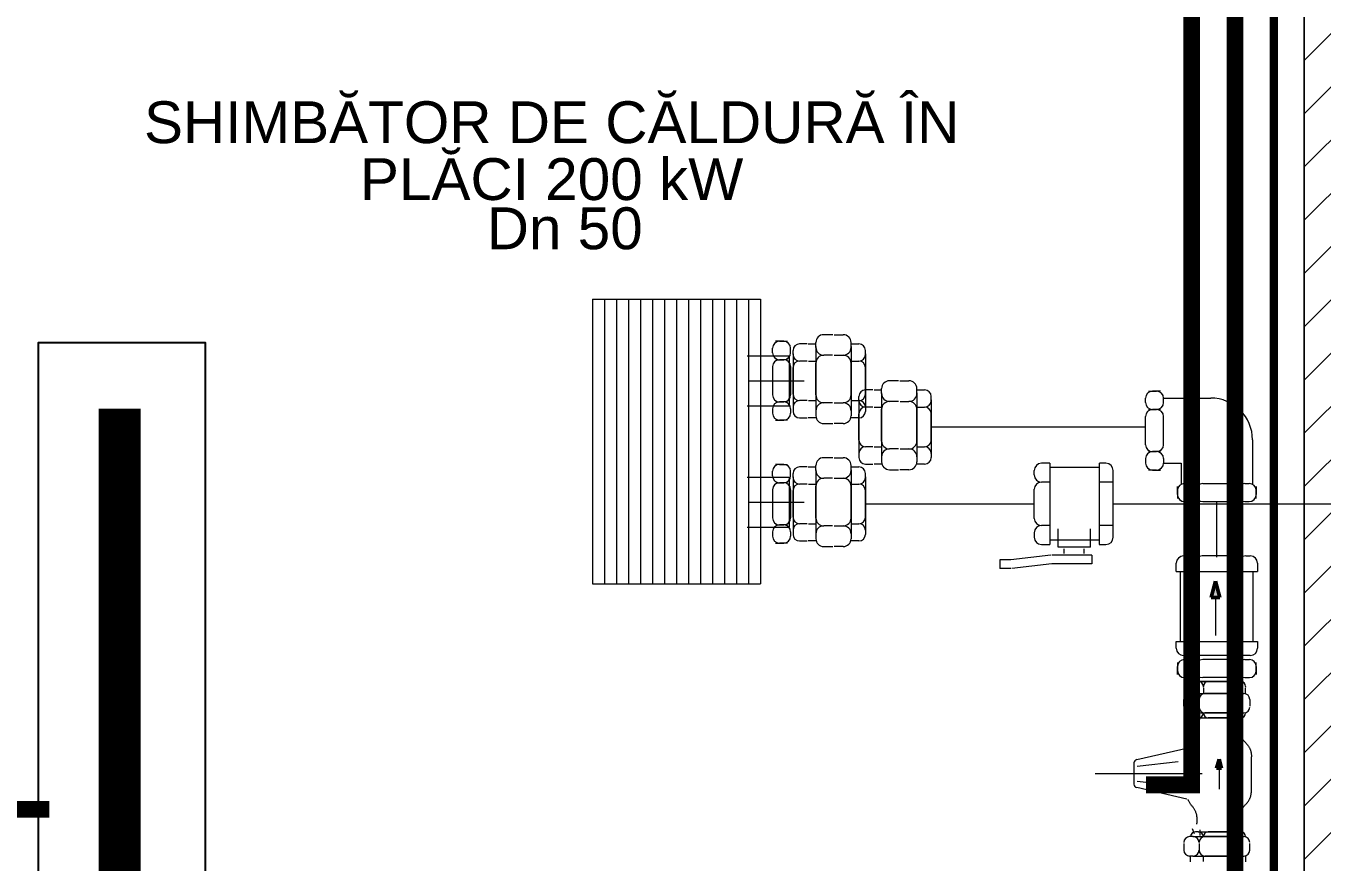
# Model space of a CAD drawing. Header units: millimetres. Extents: x 1322820 to 1391563, y 1051909 to 1098256.
# Drawn here: x 1349902 to 1351450, y 1081515 to 1082514 of the extents above; entities that cross this region are included whole.
import ezdxf

# ---------------------------------------------------------------- set-up
doc = ezdxf.new("R2010")
doc.units = ezdxf.units.MM
doc.header["$MEASUREMENT"] = 0
for name, pattern in [('DUBLU_INTRERUPT', [1.093612, 0.529167, -0.211667, 0.141111, -0.211667]), ('Linie de axa (2)', [17025.055165, 8960.555286, -4480.277643, 0, -3584.222236]), ('R (4)', [10414, 5080, -2540, 254, -2540])]:
    doc.linetypes.add(name, pattern=pattern)
doc.layers.get('0').update_dxf_attribs({"true_color": 0x787878})
for name, color, linetype, lineweight in [('calorifere_Pen_No__1', 250, 'Continuous', 13), ('CENTRALA TERMICA_Pen_No__21', 252, 'Continuous', 5), ('Circuite', 7, 'Continuous', 25)]:
    doc.layers.add(name, color=color, linetype=linetype, lineweight=lineweight)
for name, color, linetype in [('Circuit echipo', 7, 'Continuous'), ('circuite iluminat normal', 7, 'Continuous'), ('circuite iluminat vitali', 1, 'Continuous')]:
    doc.layers.add(name, color=color, linetype=linetype)
doc.layers.add('instalatii - echipamente', color=7, linetype='Continuous', true_color=0x787878)
doc.layers.add('New_rezistenta - pereti de rezistenta', color=7, linetype='Continuous', true_color=0x787878)
for name, color, linetype, lineweight, true_color in [('instalatii - echipamente_Pen_No__1', 7, 'Continuous', 13, 0x787878), ('instalatii - echipamente_Pen_No__41', 7, 'Continuous', 50, 0x787878), ('New_arhitectura - suprafete DTAC_Pen_No__14', 7, 'Continuous', 18, 0x787878), ('New_instalatii - echipamente_Pen_No__1', 7, 'Continuous', 13, 0x787878), ('New_rezistenta - pereti de rezistenta_Pen_No__21', 7, 'Continuous', 20, 0x787878)]:
    doc.layers.add(name, color=color, linetype=linetype, lineweight=lineweight, true_color=true_color)
doc.styles.add('GENERATED_STYLE_3', font='ariali.ttf')
doc.linetypes.add('2_ - 1_100', pattern='A,0,[3,A.39 PLAN MOBILARE - PLAN TERASA1.Shx,S=4.761905,R=0,X=0,Y=4.49293e-16],-600,0', length=600)

# ---------------------------------------------------------------- blocks, each defined once
blk = doc.blocks.new('Wall_17_1', base_point=(1351428.5, 1078980.6))
at = {"layer": 'New_rezistenta - pereti de rezistenta', "linetype": 'Continuous', "lineweight": 0, "true_color": 0x000000}
h = blk.add_hatch(dxfattribs=at)
h.set_pattern_fill('BETON_ARMAT_0001', color=18, style=0, pattern_type=2)
h.set_pattern_definition([(45, (1356235.236, 1078942.57), (-31.8198, 31.8198), [])])
h.paths.add_polyline_path([(1351428.5, 1083520.6), (1351428.5, 1078980.6), (1351678.5, 1078980.6), (1351678.5, 1083520.6)])
at = {"layer": 'New_rezistenta - pereti de rezistenta_Pen_No__21', "color": 7, "linetype": 'Continuous', "lineweight": 20, "flags": 128}
blk.add_lwpolyline([(1351428.5, 1083520.6), (1351428.5, 1078980.6)], dxfattribs=at)
blk = doc.blocks.new('Line_8_1', base_point=(1351326.9, 1081637.9))
at = {"layer": 'instalatii - echipamente', "linetype": 'Continuous', "lineweight": 0, "true_color": 0x000000}
blk.add_hatch(color=18, dxfattribs=at).paths.add_polyline_path([(1351326.9, 1081637.9), (1351324, 1081627.2), (1351329.8, 1081627.2)])
at = {"layer": 'instalatii - echipamente_Pen_No__1', "color": 7, "linetype": 'Linie de axa (2)', "lineweight": 13}
blk.add_line((1351326.9, 1081627.2), (1351326.9, 1081602.1), dxfattribs=at)
at = {"layer": 'instalatii - echipamente_Pen_No__41', "color": 7, "linetype": 'Continuous', "lineweight": 50}
for p, q in [((1351326.9, 1081637.9), (1351324, 1081627.2)), ((1351326.9, 1081637.9), (1351329.8, 1081627.2)), ((1351329.8, 1081627.2), (1351324, 1081627.2))]:
    blk.add_line(p, q, dxfattribs=at)
blk = doc.blocks.new('Line_9_1', base_point=(1351322.7, 1081850.3))
at = {"layer": 'instalatii - echipamente', "linetype": 'Continuous', "lineweight": 0, "true_color": 0x000000}
blk.add_hatch(color=18, dxfattribs=at).paths.add_polyline_path([(1351322.7, 1081850.3), (1351317.5, 1081830.9), (1351327.9, 1081830.9)])
at = {"layer": 'instalatii - echipamente_Pen_No__1', "color": 7, "linetype": 'Linie de axa (2)', "lineweight": 13}
blk.add_line((1351322.7, 1081830.9), (1351322.7, 1081785.3), dxfattribs=at)
at = {"layer": 'instalatii - echipamente_Pen_No__41', "color": 7, "linetype": 'Continuous', "lineweight": 50}
for p, q in [((1351322.7, 1081850.3), (1351317.5, 1081830.9)), ((1351322.7, 1081850.3), (1351327.9, 1081830.9)), ((1351327.9, 1081830.9), (1351317.5, 1081830.9))]:
    blk.add_line(p, q, dxfattribs=at)
blk = doc.blocks.new('terasa')
at = {"layer": 'instalatii - echipamente_Pen_No__1', "linetype": 'Continuous', "lineweight": 13}
for p, q in [((1350578.502, 1082187.375), (1350578.502, 1081847.375)), ((1350578.502, 1082187.375), (1350779.088, 1082187.375)), ((1350592.829, 1082187.375), (1350592.829, 1081847.375)), ((1350607.157, 1082187.375), (1350607.157, 1081847.375)), ((1350621.484, 1082187.375), (1350621.484, 1081847.375)), ((1350635.812, 1082187.375), (1350635.812, 1081847.375)), ((1350650.139, 1082187.375), (1350650.139, 1081847.375)), ((1350664.467, 1082187.375), (1350664.467, 1081847.375)), ((1350678.795, 1082187.375), (1350678.795, 1081847.375)), ((1350693.122, 1082187.375), (1350693.122, 1081847.375)), ((1350707.45, 1082187.375), (1350707.45, 1081847.375)), ((1350721.777, 1082187.375), (1350721.777, 1081847.375)), ((1350736.105, 1082187.375), (1350736.105, 1081847.375)), ((1350750.432, 1082187.375), (1350750.432, 1081847.375)), ((1350764.76, 1082187.375), (1350764.76, 1081847.375)), ((1350779.088, 1082187.375), (1350779.088, 1081847.375)), ((1350806.759, 1082137.033), (1350797.15, 1082137.033)), ((1350801.857, 1082137.033), (1350811.467, 1082137.033)), ((1350834.788, 1082134.003), (1350825.76, 1082134.003)), ((1350836.118, 1082134.003), (1350845.147, 1082134.003)), ((1350845.192, 1082129.774), (1350845.192, 1082135.592)), ((1350865.417, 1082144.982), (1350854.583, 1082144.982)), ((1350867.013, 1082144.982), (1350877.847, 1082144.982)), ((1350887.237, 1082129.774), (1350887.237, 1082135.592)), ((1350887.528, 1082134.003), (1350896.557, 1082134.003)), ((1350763.133, 1082119.875), (1350813.133, 1082119.875)), ((1350793.529, 1082123.41), (1350793.529, 1082128.705)), ((1350813.133, 1082119.875), (1350813.133, 1082059.875)), ((1350815.087, 1082123.41), (1350815.087, 1082128.705)), ((1350817.935, 1082121.33), (1350817.935, 1082126.178)), ((1350817.935, 1082122.059), (1350817.935, 1082057.692)), ((1350845.192, 1082130.648), (1350845.192, 1082053.408)), ((1350865.267, 1082120.384), (1350854.583, 1082120.384)), ((1350867.163, 1082120.384), (1350877.847, 1082120.384)), ((1350887.237, 1082130.648), (1350887.237, 1082053.408)), ((1350904.382, 1082121.33), (1350904.382, 1082126.178)), ((1350904.382, 1082122.059), (1350904.382, 1082057.692)), ((1350793.529, 1082106.754), (1350793.529, 1082072.997)), ((1350797.283, 1082115.082), (1350806.759, 1082115.082)), ((1350811.333, 1082115.082), (1350801.857, 1082115.082)), ((1350815.087, 1082106.754), (1350815.087, 1082072.997)), ((1350817.935, 1082073.964), (1350817.935, 1082105.68)), ((1350834.663, 1082113.505), (1350825.76, 1082113.505)), ((1350836.243, 1082113.505), (1350845.147, 1082113.505)), ((1350845.192, 1082072.935), (1350845.192, 1082110.994)), ((1350887.237, 1082072.935), (1350887.237, 1082110.994)), ((1350887.653, 1082113.505), (1350896.557, 1082113.505)), ((1350904.382, 1082073.964), (1350904.382, 1082105.68)), ((1350944.038, 1082089.853), (1350933.204, 1082089.853)), ((1350945.635, 1082089.853), (1350956.469, 1082089.853)), ((1350896.557, 1082066.202), (1350896.557, 1082071.05)), ((1350913.41, 1082078.875), (1350904.382, 1082078.875)), ((1350914.74, 1082078.875), (1350923.769, 1082078.875)), ((1350923.814, 1082074.646), (1350923.814, 1082080.463)), ((1350923.814, 1082075.52), (1350923.814, 1081998.28)), ((1350965.859, 1082074.646), (1350965.859, 1082080.463)), ((1350965.859, 1082075.52), (1350965.859, 1081998.28)), ((1350966.15, 1082078.875), (1350975.179, 1082078.875)), ((1350983.004, 1082066.202), (1350983.004, 1082071.05)), ((1351242.651, 1082077.428), (1351252.26, 1082077.428)), ((1351256.968, 1082077.428), (1351247.359, 1082077.428)), ((1350763.133, 1082059.875), (1350813.133, 1082059.875)), ((1350793.529, 1082056.34), (1350793.529, 1082051.181)), ((1350797.283, 1082064.669), (1350806.759, 1082064.669)), ((1350811.333, 1082064.669), (1350801.857, 1082064.669)), ((1350815.087, 1082056.34), (1350815.087, 1082051.181)), ((1350817.935, 1082058.314), (1350817.935, 1082053.34)), ((1350834.663, 1082066.139), (1350825.76, 1082066.139)), ((1350836.243, 1082066.139), (1350845.147, 1082066.139)), ((1350865.267, 1082063.545), (1350854.583, 1082063.545)), ((1350867.163, 1082063.545), (1350877.847, 1082063.545)), ((1350887.653, 1082066.139), (1350896.557, 1082066.139)), ((1350896.557, 1082066.93), (1350896.557, 1082002.563)), ((1350913.285, 1082058.377), (1350904.382, 1082058.377)), ((1350904.382, 1082058.314), (1350904.382, 1082053.34)), ((1350914.865, 1082058.377), (1350923.769, 1082058.377)), ((1350923.814, 1082017.807), (1350923.814, 1082055.866)), ((1350943.888, 1082065.256), (1350933.204, 1082065.256)), ((1350945.785, 1082065.256), (1350956.469, 1082065.256)), ((1350965.859, 1082017.807), (1350965.859, 1082055.866)), ((1350966.275, 1082058.377), (1350975.179, 1082058.377)), ((1350983.004, 1082066.93), (1350983.004, 1082002.563)), ((1351239.03, 1082063.94), (1351239.03, 1082069.099)), ((1351242.784, 1082055.611), (1351252.26, 1082055.611)), ((1351256.835, 1082055.611), (1351247.359, 1082055.611)), ((1351260.589, 1082063.94), (1351260.589, 1082069.099)), ((1350797.15, 1082042.852), (1350806.759, 1082042.852)), ((1350811.467, 1082042.852), (1350801.857, 1082042.852)), ((1350825.76, 1082045.515), (1350834.788, 1082045.515)), ((1350845.147, 1082045.515), (1350836.118, 1082045.515)), ((1350845.192, 1082054.155), (1350845.192, 1082048.186)), ((1350887.237, 1082054.155), (1350887.237, 1082048.186)), ((1350896.557, 1082045.515), (1350887.528, 1082045.515)), ((1350896.557, 1082018.836), (1350896.557, 1082050.552)), ((1350983.004, 1082018.836), (1350983.004, 1082050.552)), ((1351239.03, 1082013.526), (1351239.03, 1082047.283)), ((1351260.589, 1082013.526), (1351260.589, 1082047.283)), ((1350854.583, 1082038.796), (1350865.417, 1082038.796)), ((1350877.847, 1082038.796), (1350867.013, 1082038.796)), ((1350913.285, 1082011.011), (1350904.382, 1082011.011)), ((1350914.865, 1082011.011), (1350923.769, 1082011.011)), ((1350966.275, 1082011.011), (1350975.179, 1082011.011)), ((1350865.417, 1081997.968), (1350854.583, 1081997.968)), ((1350867.013, 1081997.968), (1350877.847, 1081997.968)), ((1350896.557, 1082003.186), (1350896.557, 1081998.212)), ((1350923.814, 1081999.027), (1350923.814, 1081993.058)), ((1350943.888, 1082008.417), (1350933.204, 1082008.417)), ((1350945.785, 1082008.417), (1350956.469, 1082008.417)), ((1350965.859, 1081999.027), (1350965.859, 1081993.058)), ((1350983.004, 1082003.186), (1350983.004, 1081998.212)), ((1351239.03, 1081996.869), (1351239.03, 1081991.575)), ((1351242.784, 1082005.198), (1351252.26, 1082005.198)), ((1351256.835, 1082005.198), (1351247.359, 1082005.198)), ((1351260.589, 1081996.869), (1351260.589, 1081991.575)), ((1350793.529, 1081976.397), (1350793.529, 1081981.691)), ((1350806.759, 1081990.02), (1350797.15, 1081990.02)), ((1350801.857, 1081990.02), (1350811.467, 1081990.02)), ((1350815.087, 1081976.397), (1350815.087, 1081981.691)), ((1350817.935, 1081974.317), (1350817.935, 1081979.165)), ((1350834.788, 1081986.99), (1350825.76, 1081986.99)), ((1350836.118, 1081986.99), (1350845.147, 1081986.99)), ((1350845.192, 1081982.761), (1350845.192, 1081988.578)), ((1350845.192, 1081983.635), (1350845.192, 1081906.394)), ((1350887.237, 1081982.761), (1350887.237, 1081988.578)), ((1350887.237, 1081983.635), (1350887.237, 1081906.394)), ((1350887.528, 1081986.99), (1350896.557, 1081986.99)), ((1350904.382, 1081990.387), (1350913.41, 1081990.387)), ((1350904.382, 1081974.317), (1350904.382, 1081979.165)), ((1350923.769, 1081990.387), (1350914.74, 1081990.387)), ((1350933.204, 1081983.668), (1350944.038, 1081983.668)), ((1350956.469, 1081983.668), (1350945.635, 1081983.668)), ((1350975.179, 1081990.387), (1350966.15, 1081990.387)), ((1351106.09, 1081977.37), (1351106.09, 1081982.679)), ((1351124.549, 1081991.249), (1351114.661, 1081991.249)), ((1351124.549, 1081991.249), (1351124.549, 1081894.336)), ((1351184.107, 1081986.092), (1351124.784, 1081986.092)), ((1351183.805, 1081991.249), (1351183.805, 1081894.336)), ((1351191.792, 1081991.249), (1351183.872, 1081991.249)), ((1351200.362, 1081902.906), (1351200.362, 1081982.679)), ((1351252.26, 1081983.247), (1351242.651, 1081983.247)), ((1351247.359, 1081983.247), (1351256.968, 1081983.247)), ((1350763.133, 1081974.875), (1350813.133, 1081974.875)), ((1350797.283, 1081968.069), (1350806.759, 1081968.069)), ((1350811.333, 1081968.069), (1350801.857, 1081968.069)), ((1350813.133, 1081974.875), (1350813.133, 1081914.875)), ((1350817.935, 1081975.045), (1350817.935, 1081910.678)), ((1350834.663, 1081966.492), (1350825.76, 1081966.492)), ((1350836.243, 1081966.492), (1350845.147, 1081966.492)), ((1350845.192, 1081925.922), (1350845.192, 1081963.981)), ((1350865.267, 1081973.371), (1350854.583, 1081973.371)), ((1350867.163, 1081973.371), (1350877.847, 1081973.371)), ((1350887.237, 1081925.922), (1350887.237, 1081963.981)), ((1350887.653, 1081966.492), (1350896.557, 1081966.492)), ((1350904.382, 1081975.045), (1350904.382, 1081910.678)), ((1351124.412, 1081968.8), (1351114.661, 1081968.8)), ((1351200.362, 1081968.8), (1351183.805, 1081968.8)), ((1351200.362, 1081968.8), (1351183.805, 1081968.8)), ((1351277.144, 1081953.898), (1351277.144, 1081963.507)), ((1351290.766, 1081967.128), (1351285.472, 1081967.128)), ((1351299.095, 1081963.374), (1351299.095, 1081953.898)), ((1351307.423, 1081967.128), (1351341.18, 1081967.128)), ((1351349.508, 1081963.374), (1351349.508, 1081953.898)), ((1351357.837, 1081967.128), (1351362.996, 1081967.128)), ((1351371.325, 1081963.507), (1351371.325, 1081953.898)), ((1350793.529, 1081959.74), (1350793.529, 1081925.983)), ((1350815.087, 1081959.74), (1350815.087, 1081925.983)), ((1350817.935, 1081926.951), (1350817.935, 1081958.667)), ((1350904.382, 1081926.951), (1350904.382, 1081958.667)), ((1351106.09, 1081925.494), (1351106.09, 1081960.23)), ((1351277.144, 1081958.799), (1351277.144, 1081949.19)), ((1351299.095, 1081949.323), (1351299.095, 1081958.799)), ((1351349.508, 1081949.323), (1351349.508, 1081958.799)), ((1351371.325, 1081949.19), (1351371.325, 1081958.799)), ((1351290.766, 1081945.569), (1351285.472, 1081945.569)), ((1351307.423, 1081945.569), (1351341.18, 1081945.569)), ((1351357.837, 1081945.569), (1351362.996, 1081945.569)), ((1350797.283, 1081917.655), (1350806.759, 1081917.655)), ((1350811.333, 1081917.655), (1350801.857, 1081917.655)), ((1350834.663, 1081919.126), (1350825.76, 1081919.126)), ((1350836.243, 1081919.126), (1350845.147, 1081919.126)), ((1350865.267, 1081916.532), (1350854.583, 1081916.532)), ((1350867.163, 1081916.532), (1350877.847, 1081916.532)), ((1350887.653, 1081919.126), (1350896.557, 1081919.126)), ((1351124.412, 1081916.924), (1351114.661, 1081916.924)), ((1351200.362, 1081916.924), (1351183.805, 1081916.924)), ((1350763.133, 1081914.875), (1350813.133, 1081914.875)), ((1350793.529, 1081909.327), (1350793.529, 1081904.167)), ((1350815.087, 1081909.327), (1350815.087, 1081904.167)), ((1350817.935, 1081911.301), (1350817.935, 1081906.327)), ((1350845.192, 1081907.141), (1350845.192, 1081901.172)), ((1350887.237, 1081907.141), (1350887.237, 1081901.172)), ((1350904.382, 1081911.301), (1350904.382, 1081906.327)), ((1351106.09, 1081908.353), (1351106.09, 1081902.906)), ((1351134.754, 1081891.206), (1351134.754, 1081913.076)), ((1351173.199, 1081891.206), (1351173.199, 1081913.076)), ((1350797.15, 1081895.839), (1350806.759, 1081895.839)), ((1350811.467, 1081895.839), (1350801.857, 1081895.839)), ((1350825.76, 1081898.502), (1350834.788, 1081898.502)), ((1350845.147, 1081898.502), (1350836.118, 1081898.502)), ((1350854.583, 1081891.782), (1350865.417, 1081891.782)), ((1350877.847, 1081891.782), (1350867.013, 1081891.782)), ((1350896.557, 1081898.502), (1350887.528, 1081898.502)), ((1351114.661, 1081894.336), (1351124.549, 1081894.336)), ((1351184.107, 1081899.493), (1351124.784, 1081899.493)), ((1351184.107, 1081899.493), (1351124.784, 1081899.493)), ((1351173.199, 1081891.206), (1351134.754, 1081891.206)), ((1351141.609, 1081889.166), (1351141.609, 1081883.454)), ((1351165.437, 1081889.166), (1351165.437, 1081883.454)), ((1351183.805, 1081894.336), (1351191.792, 1081894.336)), ((1351078.077, 1081876.051), (1351065.191, 1081876.051)), ((1351065.191, 1081876.051), (1351065.191, 1081865.599)), ((1351125.766, 1081881.35), (1351078.077, 1081876.051)), ((1351126.92, 1081870.962), (1351079.232, 1081865.663)), ((1351174.903, 1081881.414), (1351126.92, 1081881.414)), ((1351174.903, 1081870.962), (1351126.92, 1081870.962)), ((1351174.903, 1081881.414), (1351174.903, 1081870.962)), ((1351275.845, 1081862.159), (1351275.845, 1081872.047)), ((1351289.724, 1081880.617), (1351284.415, 1081880.617)), ((1351298.294, 1081862.296), (1351298.294, 1081872.047)), ((1351341.6, 1081880.617), (1351306.864, 1081880.617)), ((1351350.17, 1081862.296), (1351350.17, 1081872.047)), ((1351358.741, 1081880.617), (1351364.188, 1081880.617)), ((1351372.759, 1081872.047), (1351372.759, 1081862.159)), ((1351078.077, 1081865.599), (1351065.191, 1081865.599)), ((1351275.845, 1081862.159), (1351372.759, 1081862.159)), ((1351281.002, 1081777.946), (1351281.002, 1081861.924)), ((1351367.601, 1081844.685), (1351367.601, 1081861.924)), ((1350578.502, 1081847.375), (1350779.088, 1081847.375)), ((1351367.601, 1081777.946), (1351367.601, 1081844.685)), ((1351367.601, 1081777.946), (1351367.601, 1081795.185)), ((1351275.845, 1081778.248), (1351372.759, 1081778.248)), ((1351275.845, 1081770.262), (1351275.845, 1081778.181)), ((1351298.294, 1081761.692), (1351298.294, 1081778.248)), ((1351298.294, 1081761.692), (1351298.294, 1081778.248)), ((1351350.17, 1081761.692), (1351350.17, 1081778.248)), ((1351372.759, 1081778.248), (1351372.759, 1081770.262)), ((1351364.188, 1081761.692), (1351284.415, 1081761.692)), ((1351277.209, 1081753.164), (1351277.209, 1081743.555)), ((1351277.209, 1081738.847), (1351277.209, 1081748.456)), ((1351290.697, 1081756.785), (1351285.538, 1081756.785)), ((1351299.026, 1081753.031), (1351299.026, 1081743.555)), ((1351299.026, 1081738.98), (1351299.026, 1081748.456)), ((1351341.111, 1081756.785), (1351307.354, 1081756.785)), ((1351349.439, 1081753.031), (1351349.439, 1081743.555)), ((1351349.439, 1081738.98), (1351349.439, 1081748.456)), ((1351357.767, 1081756.785), (1351363.062, 1081756.785)), ((1351371.39, 1081743.555), (1351371.39, 1081753.164)), ((1351371.39, 1081748.456), (1351371.39, 1081738.847)), ((1351290.697, 1081735.226), (1351285.538, 1081735.226)), ((1351354.08, 1081730.583), (1351297.042, 1081730.583)), ((1351302.297, 1081730.583), (1351298.698, 1081730.583)), ((1351302.52, 1081730.583), (1351298.955, 1081730.583)), ((1351301.756, 1081730.583), (1351349.549, 1081730.583)), ((1351341.111, 1081735.226), (1351307.354, 1081735.226)), ((1351337.467, 1081730.583), (1351313.917, 1081730.583)), ((1351337.354, 1081730.583), (1351314.029, 1081730.583)), ((1351348.864, 1081730.583), (1351352.522, 1081730.583)), ((1351349.087, 1081730.583), (1351352.78, 1081730.583)), ((1351357.767, 1081735.226), (1351363.062, 1081735.226)), ((1351296.027, 1081716.155), (1351291.708, 1081716.155)), ((1351292.888, 1081723.88), (1351292.888, 1081724.773)), ((1351292.888, 1081722.892), (1351292.888, 1081716.189)), ((1351295.378, 1081716.155), (1351352.73, 1081716.155)), ((1351308.107, 1081723.972), (1351308.107, 1081724.773)), ((1351308.107, 1081722.799), (1351308.107, 1081716.189)), ((1351338.231, 1081716.155), (1351309.972, 1081716.155)), ((1351343.277, 1081723.972), (1351343.277, 1081724.773)), ((1351343.277, 1081722.799), (1351343.277, 1081716.189)), ((1351352.175, 1081716.155), (1351356.607, 1081716.155)), ((1351358.59, 1081724.773), (1351358.59, 1081723.88)), ((1351358.59, 1081716.189), (1351358.59, 1081722.892)), ((1351284.736, 1081701.138), (1351284.736, 1081709.183)), ((1351303, 1081701.25), (1351303, 1081709.183)), ((1351303, 1081699.842), (1351303, 1081699.953)), ((1351345.203, 1081701.25), (1351345.203, 1081709.183)), ((1351345.203, 1081699.842), (1351345.203, 1081699.953)), ((1351363.579, 1081709.183), (1351363.579, 1081701.138)), ((1351296.027, 1081692.981), (1351291.708, 1081692.981)), ((1351292.888, 1081692.764), (1351292.888, 1081692.981)), ((1351294.613, 1081683.274), (1351296.961, 1081689.056)), ((1351295.378, 1081692.981), (1351352.73, 1081692.981)), ((1351302.297, 1081687.171), (1351298.698, 1081687.171)), ((1351301.756, 1081687.171), (1351349.549, 1081687.171)), ((1351308.107, 1081692.672), (1351308.107, 1081692.981)), ((1351338.231, 1081692.981), (1351309.972, 1081692.981)), ((1351337.467, 1081687.171), (1351313.917, 1081687.171)), ((1351343.277, 1081692.672), (1351343.277, 1081692.981)), ((1351351.319, 1081683.274), (1351348.971, 1081689.056)), ((1351349.087, 1081687.171), (1351352.78, 1081687.171)), ((1351352.175, 1081692.981), (1351356.607, 1081692.981)), ((1351358.59, 1081692.981), (1351358.59, 1081692.764)), ((1351228.501, 1081637.183), (1351289.963, 1081651.425)), ((1351225.274, 1081633.318), (1351225.274, 1081607.705)), ((1351228.986, 1081629.586), (1351278.203, 1081634.948)), ((1351228.986, 1081611.437), (1351278.203, 1081606.075)), ((1351288.527, 1081589.931), (1351228.501, 1081603.84)), ((1351296.027, 1081545.192), (1351291.708, 1081545.192)), ((1351292.888, 1081545.409), (1351292.888, 1081545.192)), ((1351294.613, 1081554.899), (1351296.961, 1081549.117)), ((1351295.378, 1081545.192), (1351352.73, 1081545.192)), ((1351302.297, 1081551.003), (1351298.698, 1081551.003)), ((1351301.756, 1081551.003), (1351349.549, 1081551.003)), ((1351308.107, 1081545.502), (1351308.107, 1081545.192)), ((1351338.231, 1081545.192), (1351309.972, 1081545.192)), ((1351337.467, 1081551.003), (1351313.917, 1081551.003)), ((1351343.277, 1081545.502), (1351343.277, 1081545.192)), ((1351351.319, 1081554.899), (1351348.971, 1081549.117)), ((1351349.087, 1081551.003), (1351352.78, 1081551.003)), ((1351352.175, 1081545.192), (1351356.607, 1081545.192)), ((1351358.59, 1081545.192), (1351358.59, 1081545.409)), ((1351284.736, 1081537.035), (1351284.736, 1081528.991)), ((1351303, 1081538.332), (1351303, 1081538.22)), ((1351303, 1081536.924), (1351303, 1081528.991)), ((1351345.203, 1081538.332), (1351345.203, 1081538.22)), ((1351345.203, 1081536.924), (1351345.203, 1081528.991)), ((1351363.579, 1081528.991), (1351363.579, 1081537.035)), ((1351296.027, 1081522.019), (1351291.708, 1081522.019)), ((1351292.888, 1081515.281), (1351292.888, 1081521.985)), ((1351295.378, 1081522.019), (1351352.73, 1081522.019)), ((1351308.107, 1081515.374), (1351308.107, 1081521.985)), ((1351338.231, 1081522.019), (1351309.972, 1081522.019)), ((1351343.277, 1081515.374), (1351343.277, 1081521.985)), ((1351352.175, 1081522.019), (1351356.607, 1081522.019)), ((1351358.59, 1081521.985), (1351358.59, 1081515.281))]:
    blk.add_line(p, q, dxfattribs=at)
at = {"layer": 'instalatii - echipamente_Pen_No__1', "linetype": 'R (4)', "lineweight": 13}
for p, q in [((1350764.76, 1082089.875), (1350831.07, 1082089.875)), ((1350764.76, 1081944.875), (1350831.07, 1081944.875))]:
    blk.add_line(p, q, dxfattribs=at)
at = {"layer": 'instalatii - echipamente_Pen_No__1', "linetype": 'Linie de axa (2)', "lineweight": 13}
for p, q in [((1351303.995, 1081685.008), (1351303.995, 1081691.689)), ((1351344.803, 1081682.52), (1351344.803, 1081691.689)), ((1351179.002, 1081620.512), (1351306.797, 1081620.512)), ((1351303.995, 1081553.166), (1351303.995, 1081546.484)), ((1351344.803, 1081555.654), (1351344.803, 1081546.484))]:
    blk.add_line(p, q, dxfattribs=at)
at = {"layer": 'instalatii - echipamente_Pen_No__1', "linetype": 'Continuous', "lineweight": 13}
for centre, radius, start, end in [((1350801.857, 1082128.705), 8.328, 90, 180), ((1350806.759, 1082128.705), 8.328, 0, 90), ((1350825.76, 1082126.178), 7.825, 90, 180), ((1350854.583, 1082135.592), 9.39, 90, 180), ((1350877.847, 1082135.592), 9.39, 0, 90), ((1350896.557, 1082126.178), 7.825, 0, 90), ((1350801.857, 1082123.41), 8.328, 180, 270), ((1350806.759, 1082123.41), 8.328, 270, 0), ((1350825.76, 1082121.33), 7.825, 180, 270), ((1350854.583, 1082129.774), 9.39, 180, 270), ((1350854.583, 1082110.994), 9.39, 90, 180), ((1350877.847, 1082129.774), 9.39, 270, 0), ((1350877.847, 1082110.994), 9.39, 0, 90), ((1350896.557, 1082121.33), 7.825, 270, 0), ((1350801.857, 1082106.754), 8.328, 90, 180), ((1350806.759, 1082106.754), 8.328, 0, 90), ((1350825.76, 1082105.68), 7.825, 90, 180), ((1350896.557, 1082105.68), 7.825, 0, 90), ((1350933.204, 1082080.463), 9.39, 90, 180), ((1350956.469, 1082080.463), 9.39, 0, 90), ((1350801.857, 1082072.997), 8.328, 180, 270), ((1350806.759, 1082072.997), 8.328, 270, 0), ((1350825.76, 1082073.964), 7.825, 180, 270), ((1350854.583, 1082072.935), 9.39, 180, 270), ((1350877.847, 1082072.935), 9.39, 270, 0), ((1350904.382, 1082071.05), 7.825, 90, 180), ((1350896.557, 1082073.964), 7.825, 270, 0), ((1350933.204, 1082074.646), 9.39, 180, 270), ((1350956.469, 1082074.646), 9.39, 270, 0), ((1350975.179, 1082071.05), 7.825, 0, 90), ((1351247.359, 1082069.099), 8.328, 90, 180), ((1351252.26, 1082069.099), 8.328, 0, 90), ((1350801.857, 1082056.34), 8.328, 90, 180), ((1350806.759, 1082056.34), 8.328, 0, 90), ((1350825.76, 1082058.314), 7.825, 90, 180), ((1350854.583, 1082054.155), 9.39, 90, 180), ((1350877.847, 1082054.155), 9.39, 0, 90), ((1350904.382, 1082066.202), 7.825, 180, 270), ((1350896.557, 1082058.314), 7.825, 0, 90), ((1350904.382, 1082050.552), 7.825, 90, 180), ((1350933.204, 1082055.866), 9.39, 90, 180), ((1350956.469, 1082055.866), 9.39, 0, 90), ((1350975.179, 1082066.202), 7.825, 270, 0), ((1350975.179, 1082050.552), 7.825, 0, 90), ((1351247.359, 1082063.94), 8.328, 180, 270), ((1351247.359, 1082047.283), 8.328, 90, 180), ((1351252.26, 1082063.94), 8.328, 270, 0), ((1351252.26, 1082047.283), 8.328, 0, 90), ((1350801.857, 1082051.181), 8.328, 180, 270), ((1350806.759, 1082051.181), 8.328, 270, 0), ((1350825.76, 1082053.34), 7.825, 180, 270), ((1350854.583, 1082048.186), 9.39, 180, 270), ((1350877.847, 1082048.186), 9.39, 270, 0), ((1350896.557, 1082053.34), 7.825, 270, 0), ((1350904.382, 1082018.836), 7.825, 180, 270), ((1350904.382, 1082003.186), 7.825, 90, 180), ((1350933.204, 1082017.807), 9.39, 180, 270), ((1350956.469, 1082017.807), 9.39, 270, 0), ((1350975.179, 1082018.836), 7.825, 270, 0), ((1350975.179, 1082003.186), 7.825, 0, 90), ((1351247.359, 1082013.526), 8.328, 180, 270), ((1351252.26, 1082013.526), 8.328, 270, 0), ((1350854.583, 1081988.578), 9.39, 90, 180), ((1350877.847, 1081988.578), 9.39, 0, 90), ((1350904.382, 1081998.212), 7.825, 180, 270), ((1350933.204, 1081999.027), 9.39, 90, 180), ((1350933.204, 1081993.058), 9.39, 180, 270), ((1350956.469, 1081999.027), 9.39, 0, 90), ((1350956.469, 1081993.058), 9.39, 270, 0), ((1350975.179, 1081998.212), 7.825, 270, 0), ((1351247.359, 1081996.869), 8.328, 90, 180), ((1351252.26, 1081996.869), 8.328, 0, 90), ((1350801.857, 1081981.691), 8.328, 90, 180), ((1350806.759, 1081981.691), 8.328, 0, 90), ((1350825.76, 1081979.165), 7.825, 90, 180), ((1350854.583, 1081982.761), 9.39, 180, 270), ((1350877.847, 1081982.761), 9.39, 270, 0), ((1350896.557, 1081979.165), 7.825, 0, 90), ((1351114.661, 1081982.679), 8.57, 90, 180), ((1351191.792, 1081982.679), 8.57, 0, 90), ((1351247.359, 1081991.575), 8.328, 180, 270), ((1351252.26, 1081991.575), 8.328, 270, 0), ((1350801.857, 1081976.397), 8.328, 180, 270), ((1350801.857, 1081959.74), 8.328, 90, 180), ((1350806.759, 1081976.397), 8.328, 270, 0), ((1350806.759, 1081959.74), 8.328, 0, 90), ((1350825.76, 1081974.317), 7.825, 180, 270), ((1350825.76, 1081958.667), 7.825, 90, 180), ((1350854.583, 1081963.981), 9.39, 90, 180), ((1350877.847, 1081963.981), 9.39, 0, 90), ((1350896.557, 1081974.317), 7.825, 270, 0), ((1350896.557, 1081958.667), 7.825, 0, 90), ((1351114.661, 1081977.37), 8.57, 180, 270), ((1351114.661, 1081960.23), 8.57, 90, 180), ((1351285.472, 1081958.799), 8.328, 90, 180), ((1351290.766, 1081958.799), 8.328, 0, 90), ((1351307.423, 1081958.799), 8.328, 90, 180), ((1351341.18, 1081958.799), 8.328, 0, 90), ((1351357.837, 1081958.799), 8.328, 90, 180), ((1351362.996, 1081958.799), 8.328, 0, 90), ((1351285.472, 1081953.898), 8.328, 180, 270), ((1351290.766, 1081953.898), 8.328, 270, 0), ((1351307.423, 1081953.898), 8.328, 180, 270), ((1351341.18, 1081953.898), 8.328, 270, 0), ((1351357.837, 1081953.898), 8.328, 180, 270), ((1351362.996, 1081953.898), 8.328, 270, 0), ((1350801.857, 1081925.983), 8.328, 180, 270), ((1350801.857, 1081909.327), 8.328, 90, 180), ((1350806.759, 1081925.983), 8.328, 270, 0), ((1350806.759, 1081909.327), 8.328, 0, 90), ((1350825.76, 1081926.951), 7.825, 180, 270), ((1350825.76, 1081911.301), 7.825, 90, 180), ((1350854.583, 1081925.922), 9.39, 180, 270), ((1350854.583, 1081907.141), 9.39, 90, 180), ((1350877.847, 1081925.922), 9.39, 270, 0), ((1350877.847, 1081907.141), 9.39, 0, 90), ((1350896.557, 1081926.951), 7.825, 270, 0), ((1350896.557, 1081911.301), 7.825, 0, 90), ((1351114.661, 1081925.494), 8.57, 180, 270), ((1351114.661, 1081908.353), 8.57, 90, 180), ((1350801.857, 1081904.167), 8.328, 180, 270), ((1350806.759, 1081904.167), 8.328, 270, 0), ((1350825.76, 1081906.327), 7.825, 180, 270), ((1350854.583, 1081901.172), 9.39, 180, 270), ((1350877.847, 1081901.172), 9.39, 270, 0), ((1350896.557, 1081906.327), 7.825, 270, 0), ((1351114.661, 1081902.906), 8.57, 180, 270), ((1351191.792, 1081902.906), 8.57, 270, 0), ((1351284.415, 1081872.047), 8.57, 90, 180), ((1351289.724, 1081872.047), 8.57, 0, 90), ((1351306.864, 1081872.047), 8.57, 90, 180), ((1351341.6, 1081872.047), 8.57, 0, 90), ((1351358.741, 1081872.047), 8.57, 90, 180), ((1351364.188, 1081872.047), 8.57, 0, 90), ((1351284.415, 1081770.262), 8.57, 180, 270), ((1351364.188, 1081770.262), 8.57, 270, 0), ((1351285.538, 1081748.456), 8.328, 90, 180), ((1351290.697, 1081748.456), 8.328, 0, 90), ((1351307.354, 1081748.456), 8.328, 90, 180), ((1351341.111, 1081748.456), 8.328, 0, 90), ((1351357.767, 1081748.456), 8.328, 90, 180), ((1351363.062, 1081748.456), 8.328, 0, 90), ((1351285.538, 1081743.555), 8.328, 180, 270), ((1351290.697, 1081743.555), 8.328, 270, 0), ((1351298.698, 1081724.773), 5.81, 90, 180), ((1351307.354, 1081743.555), 8.328, 180, 270), ((1351302.297, 1081724.773), 5.81, 0, 90), ((1351313.917, 1081724.773), 5.81, 90, 180), ((1351337.467, 1081724.773), 5.81, 0, 90), ((1351341.111, 1081743.555), 8.328, 270, 0), ((1351349.087, 1081724.773), 5.81, 90, 180), ((1351357.767, 1081743.555), 8.328, 180, 270), ((1351352.78, 1081724.773), 5.81, 0, 90), ((1351363.062, 1081743.555), 8.328, 270, 0), ((1351291.708, 1081709.183), 6.972, 90, 180), ((1351296.027, 1081709.183), 6.972, 0, 90), ((1351309.972, 1081709.183), 6.972, 90, 180), ((1351338.231, 1081709.183), 6.972, 0, 90), ((1351352.175, 1081709.183), 6.972, 90, 180), ((1351356.607, 1081709.183), 6.972, 0, 90), ((1351291.708, 1081699.953), 6.972, 180, 270), ((1351296.027, 1081699.953), 6.972, 270, 0), ((1351309.972, 1081699.953), 6.972, 180, 270), ((1351338.231, 1081699.953), 6.972, 270, 0), ((1351352.175, 1081699.953), 6.972, 180, 270), ((1351356.607, 1081699.953), 6.972, 270, 0), ((1351298.698, 1081692.981), 5.81, 180, 270), ((1351302.297, 1081692.981), 5.81, 270, 0), ((1351313.917, 1081692.981), 5.81, 180, 270), ((1351337.467, 1081692.981), 5.81, 270, 0), ((1351349.087, 1081692.981), 5.81, 180, 270), ((1351352.78, 1081692.981), 5.81, 270, 0), ((1351229.202, 1081633.318), 3.929, 100.277141, 180), ((1351229.202, 1081607.705), 3.929, 180, 259.722859), ((1351291.708, 1081538.22), 6.972, 90, 180), ((1351298.698, 1081545.192), 5.81, 90, 180), ((1351296.027, 1081538.22), 6.972, 0, 90), ((1351302.297, 1081545.192), 5.81, 0, 90), ((1351309.972, 1081538.22), 6.972, 90, 180), ((1351313.917, 1081545.192), 5.81, 90, 180), ((1351337.467, 1081545.192), 5.81, 0, 90), ((1351338.231, 1081538.22), 6.972, 0, 90), ((1351349.087, 1081545.192), 5.81, 90, 180), ((1351352.175, 1081538.22), 6.972, 90, 180), ((1351352.78, 1081545.192), 5.81, 0, 90), ((1351356.607, 1081538.22), 6.972, 0, 90), ((1351291.708, 1081528.991), 6.972, 180, 270), ((1351296.027, 1081528.991), 6.972, 270, 0), ((1351309.972, 1081528.991), 6.972, 180, 270), ((1351338.231, 1081528.991), 6.972, 270, 0), ((1351352.175, 1081528.991), 6.972, 180, 270), ((1351356.607, 1081528.991), 6.972, 270, 0)]:
    blk.add_arc(centre, radius, start, end, dxfattribs=at)
at = {"layer": 'New_arhitectura - suprafete DTAC_Pen_No__14', "linetype": 'Continuous', "lineweight": 18, "flags": 128}
blk.add_lwpolyline([(1351428.502, 1079220.6), (1351428.502, 1083220.6), (1346928.502, 1083220.6), (1346928.502, 1079220.6)], close=True, dxfattribs=at)
at = {"layer": 'New_instalatii - echipamente_Pen_No__1', "linetype": 'Continuous', "lineweight": 13}
for p, q in [((1351260.589, 1082069.234), (1351316.875, 1082069.234)), ((1351366.875, 1082019.234), (1351366.875, 1081966.238)), ((1351260.589, 1081991.575), (1351281.728, 1081991.575)), ((1351281.728, 1081991.575), (1351281.728, 1081966.238))]:
    blk.add_line(p, q, dxfattribs=at)
at = {"layer": 'New_instalatii - echipamente_Pen_No__1', "linetype": '2_ - 1_100', "lineweight": 13}
for p, q in [((1350983.004, 1082034.747), (1351239.03, 1082034.747)), ((1350904.382, 1081942.862), (1351106.09, 1081942.862)), ((1351200.362, 1081942.862), (1351700.219, 1081942.862)), ((1351324.302, 1081879.225), (1351324.302, 1081945.569))]:
    blk.add_line(p, q, dxfattribs=at)
at = {"layer": 'New_instalatii - echipamente_Pen_No__1', "linetype": 'Linie de axa (2)', "lineweight": 13}
blk.add_line((1351365.52, 1081600.618), (1351365.52, 1081640.406), dxfattribs=at)
at = {"layer": 'New_instalatii - echipamente_Pen_No__1', "linetype": 'Continuous', "lineweight": 13}
blk.add_arc((1351316.875, 1082019.234), 50, 0, 90, dxfattribs=at)
at = {"layer": 'New_instalatii - echipamente_Pen_No__1', "linetype": 'Linie de axa (2)', "lineweight": 13}
for points, knots in [([(1351300.336, 1081680.823), (1351300.336, 1081680.823), (1351302.188, 1081671.608), (1351298.037, 1081664.096), (1351295.937, 1081660.296), (1351292.518, 1081657.353), (1351290.731, 1081653.404), (1351290.439, 1081652.759), (1351290.211, 1081652.132), (1351289.963, 1081651.425)], [0, 0, 0, 0, 1, 1, 1, 2, 2, 2, 3, 3, 3, 3]), ([(1351350.969, 1081680.823), (1351350.969, 1081680.823), (1351348.932, 1081671.519), (1351353.269, 1081664.096), (1351355.919, 1081659.56), (1351360.353, 1081656.369), (1351362.933, 1081651.8), (1351364.687, 1081648.694), (1351365.454, 1081645.127), (1351365.52, 1081641.56), (1351365.53, 1081640.983), (1351365.52, 1081640.406), (1351365.52, 1081640.406)], [0, 0, 0, 0, 1, 1, 1, 2, 2, 2, 3, 3, 3, 4, 4, 4, 4]), ([(1351350.969, 1081560.2), (1351350.969, 1081560.2), (1351348.932, 1081569.504), (1351353.269, 1081576.927), (1351355.919, 1081581.464), (1351360.353, 1081584.654), (1351362.933, 1081589.223), (1351364.687, 1081592.329), (1351365.454, 1081595.896), (1351365.52, 1081599.463), (1351365.53, 1081600.04), (1351365.52, 1081600.618), (1351365.52, 1081600.618)], [0, 0, 0, 0, 1, 1, 1, 2, 2, 2, 3, 3, 3, 4, 4, 4, 4]), ([(1351300.336, 1081560.2), (1351300.336, 1081560.2), (1351302.188, 1081569.415), (1351298.037, 1081576.927), (1351295.937, 1081580.727), (1351292.518, 1081583.671), (1351290.731, 1081587.619), (1351290.439, 1081588.264), (1351290.211, 1081588.891), (1351289.963, 1081589.598)], [0, 0, 0, 0, 1, 1, 1, 2, 2, 2, 3, 3, 3, 3])]:
    blk.add_open_spline(points, degree=3, knots=knots, dxfattribs=at)
at = {"layer": 'instalatii - echipamente', "linetype": 'Linie de axa (2)', "lineweight": 13}
for name, p in [('Line_9_1', (1351322.7, 1081850.331)), ('Line_8_1', (1351326.911, 1081637.896))]:
    blk.add_blockref(name, p, dxfattribs=at)
at = {"layer": 'New_rezistenta - pereti de rezistenta', "lineweight": 20}
blk.add_blockref('Wall_17_1', (1351428.502, 1078980.6), dxfattribs=at)
blk = doc.blocks.new('A$C2BB31A3D')
at = {"layer": 'circuite iluminat normal'}
blk.add_lwpolyline([(0, 0), (1200, 0), (1200, 200), (0, 200)], close=True, dxfattribs=at)
at = {"layer": 'circuite iluminat vitali', "const_width": 50}
blk.add_lwpolyline([(56.2, 102.7), (1121.4, 102.7)], dxfattribs=at)

msp = doc.modelspace()

# ---------------------------------------------------------------- block references
msp.add_blockref('terasa', (0, 0))

# ---------------------------------------------------------------- next in the draw order: linework, layer by layer
at = {"layer": 'Circuite', "linetype": 'DUBLU_INTRERUPT', "lineweight": 20, "ltscale": 600, "const_width": 10}
msp.add_lwpolyline([(1349256, 1083150.2), (1348975.2, 1083150.2), (1351392.5, 1083150.2), (1351392.5, 1079345.4), (1351392.5, 1079282.3)], dxfattribs=at)
at = {"layer": 'Circuite', "lineweight": 20, "const_width": 20}
for points in [[(1348977.6, 1083105.9), (1351345.8, 1083105.9), (1351345.8, 1080896.3), (1351126.2, 1080896.3)], [(1348976.3, 1083056.8), (1351294.1, 1083056.8), (1351294.1, 1081607.1), (1351239.6, 1081607.1)], [(1348833, 1083049.3), (1348833, 1082958.6), (1350964.8, 1082958.6), (1349771, 1082958.6), (1349771, 1081577.9), (1349929.4, 1081577.9), (1348241.4, 1081577.9)]]:
    msp.add_lwpolyline(points, dxfattribs=at)

# ---------------------------------------------------------------- next in the draw order: block references
at = {"layer": 'Circuit echipo', "rotation": 90}
msp.add_blockref('A$C2BB31A3D', (1350116.1, 1080935.1), dxfattribs=at)

# ---------------------------------------------------------------- next in the draw order: texts
at = {"layer": 'calorifere_Pen_No__1', "color": 7, "linetype": 'Continuous', "lineweight": 13, "insert": (1350529.6, 1082364.5), "char_height": 50, "width": 1178.3, "attachment_point": 5, "line_spacing_factor": 0.815173, "style": 'GENERATED_STYLE_3'}
msp.add_mtext('\\A1;{\\fArial|b0|i0|c238|p34;SHIMBĂTOR DE CĂLDURĂ ÎN PLĂCI 200 kW}', dxfattribs=at)
at = {"layer": 'CENTRALA TERMICA_Pen_No__21', "color": 7, "linetype": 'Continuous', "lineweight": 9, "insert": (1350545.2, 1082297.1), "char_height": 50, "attachment_point": 2, "style": 'GENERATED_STYLE_3'}
msp.add_mtext('\\A1;{\\fArial|b0|i0|c238|p34;Dn 50}', dxfattribs=at)

doc.saveas('drawing.dxf')
